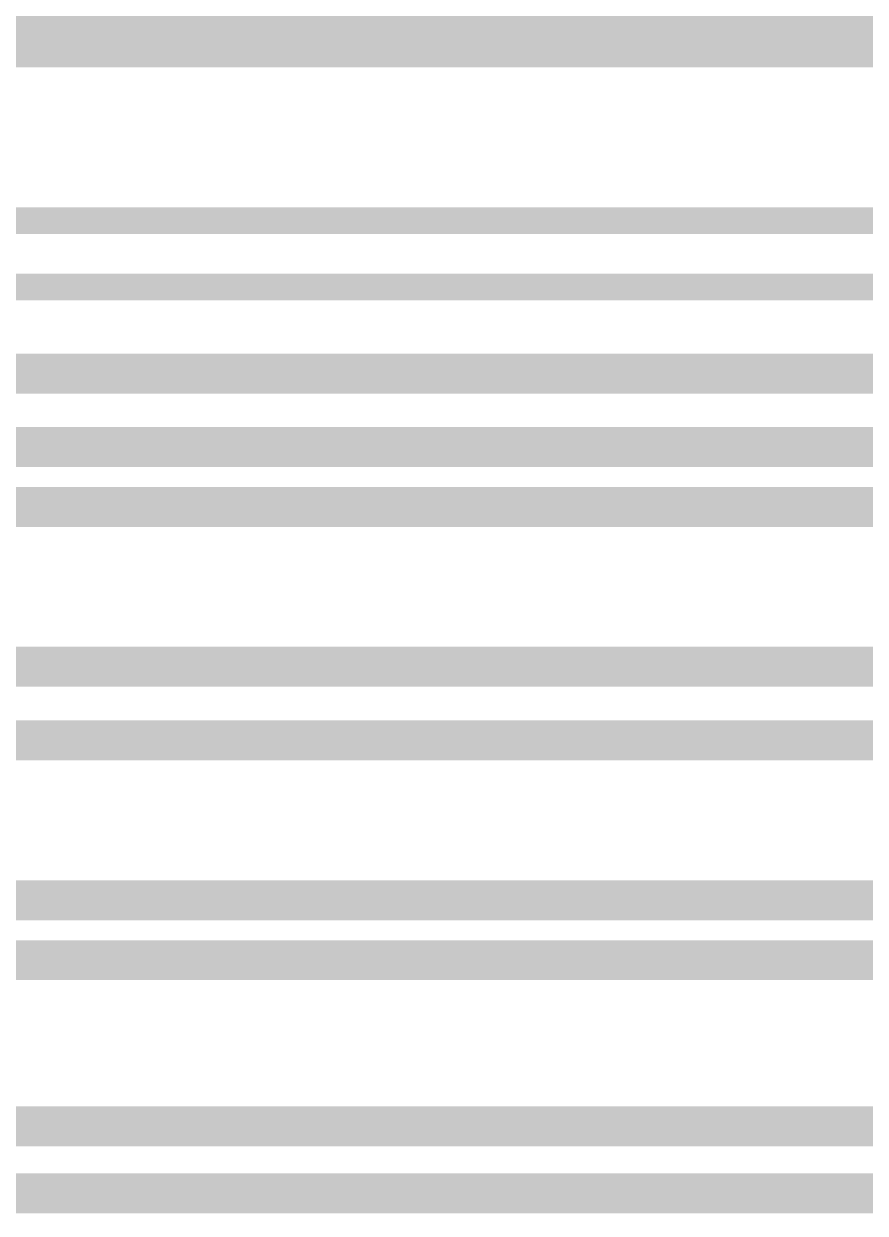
# Model space of a CAD drawing. Extents: x 0.1 to 11.6, y 0.3 to 16.2.
# Drawn here: x 5.44 to 5.6505, y 13.4 to 13.6975 of the extents above; entities that cross this region are included whole.
import ezdxf

# ---------------------------------------------------------------- set-up
doc = ezdxf.new("R2010")
doc.units = 0
doc.header["$MEASUREMENT"] = 0

msp = doc.modelspace()

# ---------------------------------------------------------------- linework, layer by layer
at = {"color": 0}
for points, const_width in [([(5.48833, 13.7717), (5.48833, 13.69)], 0.00667), ([(5.49333, 13.69), (5.49333, 13.7717), (5.49333, 13.7667)], 0.00667), ([(5.51335, 13.69), (5.51335, 13.7717)], 0.00667), ([(5.29167, 13.6983), (9.14501, 13.6983)], 0.01), ([(5.29167, 13.6934), (5.49164, 13.6934), (5.49333, 13.6934), (5.49501, 13.6934), (5.49669, 13.6934)], 0.00667), ([(5.66168, 13.6934), (5.64665, 13.6934), (5.63336, 13.6934), (5.62001, 13.6934), (5.60667, 13.6934), (5.595, 13.6934), (5.58165, 13.6934), (5.56999, 13.6934), (5.55832, 13.6934), (5.54497, 13.6934), (5.535, 13.6934), (5.52333, 13.6934), (5.51335, 13.6934), (5.50168, 13.6934), (5.49669, 13.6934)], 0.00667), ([(5.49669, 13.69), (5.49669, 13.6934)], 0.00667), ([(5.29497, 13.6883), (5.29497, 13.69), (5.29335, 13.69), (5.29167, 13.69), (6.04665, 13.69)], 0.00667), ([(6.50836, 13.6483), (5.39501, 13.6483)], 0.00667), ([(6.50836, 13.6483), (6.50836, 13.6317), (5.39501, 13.6317)], 0.00667), ([(5.29167, 13.61), (9.14501, 13.61)], 0.01), ([(6.04665, 13.5917), (5.39501, 13.5917), (5.38336, 13.5917), (5.37001, 13.5917), (5.35835, 13.5917), (5.34831, 13.5917), (5.33664, 13.5917), (5.32667, 13.5917), (5.31668, 13.5917), (5.30832, 13.5917), (5.30003, 13.5917), (5.29167, 13.5917)], 0.01), ([(6.04665, 13.5767), (5.39501, 13.5767), (5.38336, 13.5767), (5.37001, 13.5767), (5.35835, 13.5767), (5.34831, 13.5767), (5.33664, 13.5767), (5.32667, 13.5767), (5.31668, 13.5767), (5.30832, 13.5767), (5.30003, 13.5767), (5.29167, 13.5767)], 0.01), ([(6.04665, 13.5367), (5.39501, 13.5367), (5.38336, 13.5367), (5.37001, 13.5367), (5.35835, 13.5367), (5.34831, 13.5367), (5.33664, 13.5367), (5.32667, 13.5367), (5.31668, 13.5367), (5.30832, 13.5367), (5.30003, 13.5367), (5.29167, 13.5367)], 0.01), ([(6.04665, 13.5183), (5.39501, 13.5183), (5.38336, 13.5183), (5.37001, 13.5183), (5.35835, 13.5183), (5.34831, 13.5183), (5.33664, 13.5183), (5.32667, 13.5183), (5.31668, 13.5183), (5.30832, 13.5183), (5.30003, 13.5183), (5.29167, 13.5183)], 0.01), ([(6.04665, 13.4783), (5.39501, 13.4783), (5.38336, 13.4783), (5.37001, 13.4783), (5.35835, 13.4783), (5.34831, 13.4783), (5.33664, 13.4783), (5.32667, 13.4783), (5.31668, 13.4783), (5.30832, 13.4783), (5.30003, 13.4783), (5.29167, 13.4783)], 0.01), ([(6.04665, 13.4633), (5.39501, 13.4633), (5.38336, 13.4633), (5.37001, 13.4633), (5.35835, 13.4633), (5.34831, 13.4633), (5.33664, 13.4633), (5.32667, 13.4633), (5.31668, 13.4633), (5.30832, 13.4633), (5.30003, 13.4633), (5.29167, 13.4633)], 0.01), ([(6.04665, 13.4217), (5.39501, 13.4217), (5.38336, 13.4217), (5.37001, 13.4217), (5.35835, 13.4217), (5.34831, 13.4217), (5.33664, 13.4217), (5.32667, 13.4217), (5.31668, 13.4217), (5.30832, 13.4217), (5.30003, 13.4217), (5.29167, 13.4217)], 0.01), ([(6.04665, 13.405), (5.39501, 13.405), (5.38336, 13.405), (5.37001, 13.405), (5.35835, 13.405), (5.34831, 13.405), (5.33664, 13.405), (5.32667, 13.405), (5.31668, 13.405), (5.30832, 13.405), (5.30003, 13.405), (5.29167, 13.405)], 0.01)]:
    msp.add_lwpolyline(points, dxfattribs=dict(at, const_width=const_width))

doc.saveas('drawing.dxf')
